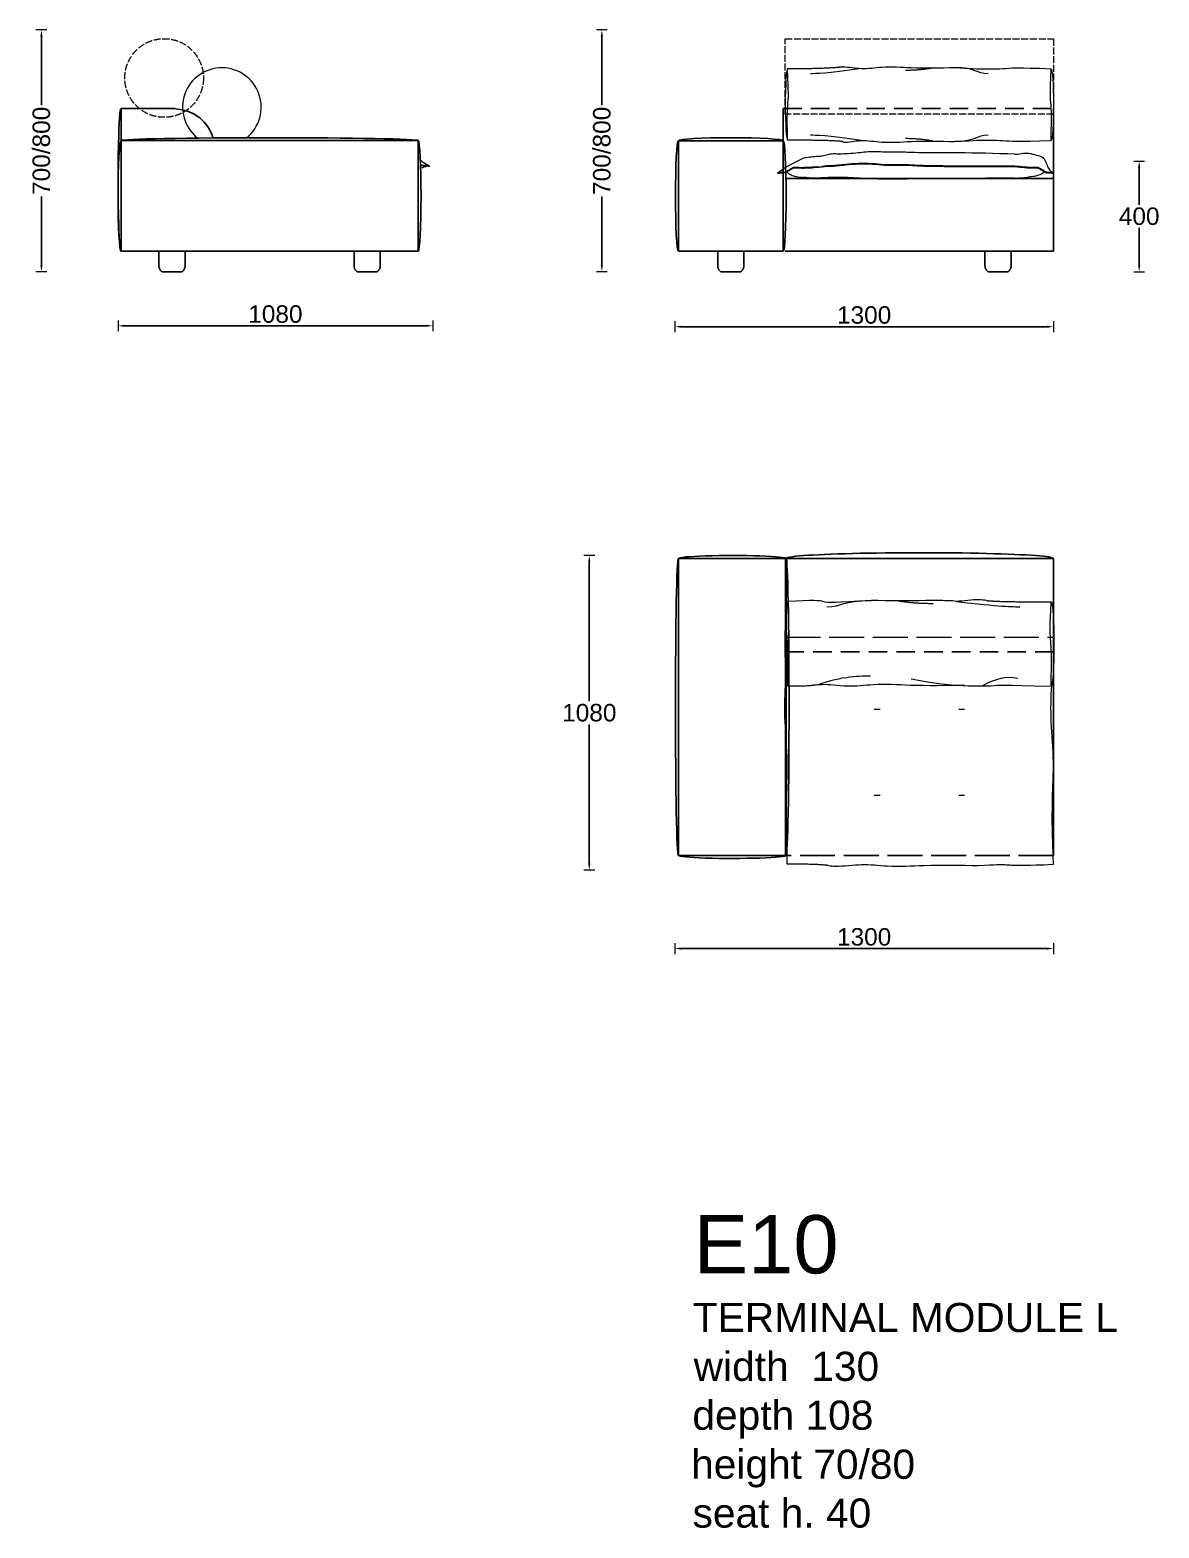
# Model space of a CAD drawing. Header units: millimetres. Extents: x 6668 to 47386, y -6732 to 35544.
# Drawn here: x 16897 to 20774, y 23786 to 28930 of the extents above; entities that cross this region are included whole.
import ezdxf

# ---------------------------------------------------------------- set-up
doc = ezdxf.new("R2010")
doc.units = ezdxf.units.MM
doc.linetypes.add('ACAD_ISO02W100', pattern=[15, 12, -3])
doc.linetypes.add('NASCOSTA', pattern=[9.525, 6.35, -3.175])
doc.layers.add('_ARREDO', color=7, linetype='Continuous')
doc.layers.add('TESTO', color=1, linetype='Continuous')
for name, color, linetype, lineweight in [('_CUSCINO SEDUTA', 8, 'Continuous', 9), ('_QUOTE', 1, 'Continuous', 9), ('_RULLO', 8, 'Continuous', 9)]:
    doc.layers.add(name, color=color, linetype=linetype, lineweight=lineweight)
doc.styles.add('Arial', font='arial.ttf')
doc.styles.get("Standard").update_dxf_attribs({"font": 'arial.ttf'})
doc.dimstyles.new('1_1', dxfattribs={"dimscale": 15, "dimtxt": 4, "dimasz": 1.5, "dimexe": 1.25, "dimexo": 2, "dimtad": 1, "dimtih": 1, "dimtoh": 1, "dimdec": 0, "dimtxsty": 'Standard', "dimcen": 2.5, "dimclrd": 256, "dimclre": 256, "dimclrt": 256, "dimadec": 0, "dimazin": 0, "dimtfac": 1, "dimtdec": 0, "dimtmove": 0, "dimatfit": 3, "dimfxl": 1.25, "dimfxlon": 1, "dimlwe": 0, "dimarcsym": 0})

# ---------------------------------------------------------------- blocks, each defined once
blk = doc.blocks.new('mr_central_90')
at = {"layer": '_ARREDO'}
for p, q in [((-46, -101.99), (-46, 0.01)), ((-46, 0.01), (46, 0.01)), ((46, 0.01), (46, -101.99))]:
    blk.add_line(p, q, dxfattribs=at)
at = {"layer": '_ARREDO', "linetype": 'ACAD_ISO02W100'}
blk.add_line((46, -101.99), (-46, -101.99), dxfattribs=at)
at = {"layer": '_ARREDO'}
blk.add_ellipse((0, 0), major_axis=(46, 0.01), ratio=0.043679, start_param=-0.000011, end_param=3.141593, dxfattribs=at)
at = {"layer": '_CUSCINO SEDUTA'}
for p, q in [((-15.5, -51.74), (-13.5, -51.74)), ((13.5, -51.74), (15.5, -51.74)), ((-15.5, -81.24), (-13.5, -81.24)), ((13.5, -81.24), (15.5, -81.24))]:
    blk.add_line(p, q, dxfattribs=at)
at = {"layer": '_CUSCINO SEDUTA', "lineweight": 9}
for points, degree in [([(-46.11, -56.03), (-46.28, -51.96), (-46.22, -47.88), (-45.97, -43.81)], 3), ([(45.25, -56.05), (45.08, -51.89), (45.15, -47.72), (45.41, -43.56)], 3), ([(-45.38, -69.61), (-45.45, -65.09), (-45.92, -60.56), (-46.11, -56.03)], 3), ([(45.98, -69.63), (45.91, -65.11), (45.44, -60.59), (45.25, -56.05)], 3), ([(-45.57, -78.73), (-45.47, -75.69), (-45.33, -72.65), (-45.38, -69.61)], 3), ([(45.79, -78.75), (45.89, -75.71), (46.03, -72.67), (45.98, -69.63)], 3), ([(-45.62, -97.4), (-45.83, -91.16), (-45.77, -84.93), (-45.57, -78.73)], 3), ([(45.74, -97.43), (45.53, -91.19), (45.59, -84.96), (45.79, -78.75)], 3), ([(-45.36, -104.97), (-45.4, -102.45), (-45.53, -99.92), (-45.62, -97.4)], 3), ([(46, -104.99), (45.96, -102.47), (45.83, -99.95), (45.74, -97.43)], 3), ([(-31.25, -105.38), (-35.92, -104.86), (-45.36, -104.97)], 2), ([(-31.25, -105.38), (-30.37, -105.5), (-29.55, -105.57), (-28.74, -105.6)], 3), ([(-28.74, -105.6), (-26.1, -105.67), (-22.49, -105.16), (-19.87, -105.07)], 3), ([(-19.87, -105.07), (-16.96, -104.97), (-14.03, -105.38), (-11.08, -105.55)], 3), ([(-11.08, -105.55), (-6.88, -105.78), (-2.64, -105.52), (1.59, -105.37)], 3), ([(1.59, -105.37), (7.83, -105.16), (14.06, -105.21), (20.26, -105.42)], 3), ([(20.26, -105.42), (32.13, -104.67), (27.94, -105.33), (34.47, -105.26)], 3), ([(34.47, -105.26), (35.15, -105.31), (35.84, -105.38), (46, -104.99)], 3)]:
    blk.add_open_spline(points, degree=degree, dxfattribs=at)
at = {"layer": '_RULLO', "linetype": 'ACAD_ISO02W100'}
blk.add_lwpolyline([(-46, -0.01), (-46, -27.01), (46, -27.01), (46, -0.01)], close=True, dxfattribs=at)
at = {"layer": '_RULLO'}
blk.add_ellipse((-45.19, -29.31), major_axis=(0, 14.51), ratio=0.069077, start_param=0, end_param=3.141593, dxfattribs=at)
at = {"layer": '_RULLO', "extrusion": (0, 0, -1)}
blk.add_ellipse((45.17, -29.33), major_axis=(0, 14.51), ratio=0.069077, start_param=0, end_param=3.141593, dxfattribs=at)
at = {"layer": '_RULLO', "lineweight": 9}
for points, degree in [([(-33.17, -14.8), (-33.85, -14.42), (-36.86, -14.25), (-45.19, -14.8)], 3), ([(-44.92, -25.33), (-44.86, -24.64), (-44.8, -23.96), (-45.19, -14.8)], 3), ([(-16.45, -14.37), (-29.32, -15.12), (-31.08, -15.36), (-33.17, -14.8)], 3), ([(-31.79, -16.58), (-26.61, -16.58), (-26.61, -14.37), (-16.45, -14.37)], 3), ([(2.22, -14.42), (-4.02, -14.63), (-10.25, -14.57), (-16.45, -14.37)], 3), ([(-7.11, -14.55), (-1.61, -15.4), (4.73, -15.4)], 2), ([(10.02, -14.5), (8.27, -14.55), (6.45, -14.27), (2.22, -14.42)], 3), ([(12.68, -14.72), (11.58, -14.61), (11.1, -14.47), (10.02, -14.5)], 3), ([(20.55, -14.19), (17.91, -14.12), (15.31, -14.63), (12.68, -14.72)], 3), ([(12.68, -14.72), (27.39, -16.54), (32.41, -16.54), (34.44, -16.54)], 3), ([(23.06, -14.41), (22.19, -14.29), (21.36, -14.22), (20.55, -14.19)], 3), ([(23.06, -14.41), (27.73, -14.93), (45.17, -14.82)], 2), ([(44.91, -25.35), (44.85, -24.67), (44.79, -23.98), (45.17, -14.82)], 3), ([(-45.19, -43.82), (-45.47, -34.52), (-45.31, -29.91), (-44.92, -25.33)], 3), ([(45.17, -43.84), (45.46, -34.54), (45.29, -29.93), (44.91, -25.35)], 3), ([(-34.82, -43.27), (-27, -40.28), (-19.38, -40.28), (-16.86, -40.28)], 3), ([(33.72, -41.22), (29.7, -40.28), (26.26, -41.27), (21.63, -43.66)], 3), ([(-36.07, -43.41), (-37.66, -43.96), (-45.19, -43.82)], 2), ([(-36.07, -43.41), (-35.2, -43.29), (-34.38, -43.22), (-33.57, -43.19)], 3), ([(-33.57, -43.19), (-30.93, -43.11), (-28.32, -43.63), (-24.7, -43.72)], 3), ([(-24.7, -43.72), (-21.79, -43.82), (-18.86, -43.4), (-15.91, -43.24)], 3), ([(-15.91, -43.24), (-11.71, -43.01), (-7.47, -43.27), (-3.24, -43.42)], 3), ([(-3.24, -43.42), (3, -43.63), (9.23, -43.57), (15.43, -43.37)], 3), ([(-2.83, -41.27), (10.47, -44.06), (21.49, -43.96), (26.64, -43.53)], 3), ([(26.64, -43.53), (27.33, -43.47), (28.01, -43.41), (45.17, -43.8)], 3)]:
    blk.add_open_spline(points, degree=degree, dxfattribs=at)
blk = doc.blocks.new('armrest_38')
at = {"layer": '_ARREDO'}
for p, q in [((-19, -101.99), (-19, 0.01)), ((-19, -0.01), (18, 0.01)), ((18, -101.99), (18, 0.01)), ((-19, -101.99), (18, -101.99))]:
    blk.add_line(p, q, dxfattribs=at)
at = {"layer": '_ARREDO', "extrusion": (0, 0, -1)}
for centre, major_axis, ratio, start_param, end_param in [((-19, -50.99), (0, 51), 0.019608, 3.141593, 6.283185), ((-0.5, -101.99), (-18.5, 0), 0.054047, 3.14149, 6.304844)]:
    blk.add_ellipse(centre, major_axis=major_axis, ratio=ratio, start_param=start_param, end_param=end_param, dxfattribs=at)
at = {"layer": '_ARREDO'}
for centre, major_axis, ratio, start_param, end_param in [((-0.5, 0.01), (18.5, 0), 0.054047, -0.000103, 3.163251), ((18, -50.99), (0, 51), 0.019608, 3.141593, 6.283185)]:
    blk.add_ellipse(centre, major_axis=major_axis, ratio=ratio, start_param=start_param, end_param=end_param, dxfattribs=at)
blk = doc.blocks.new('*D364')
at = {"layer": '_QUOTE', "lineweight": 0, "transparency": 16777216}
for p, q in [((17200, 27933.2), (17200, 27895.7)), ((18280, 27933.2), (18280, 27895.7))]:
    blk.add_line(p, q, dxfattribs=at)
at = {"layer": '_QUOTE', "lineweight": -2, "transparency": 16777216}
blk.add_line((17222.5, 27914.5), (18257.5, 27914.5), dxfattribs=at)
at = {"layer": '_QUOTE', "transparency": 16777216}
for points in [[(17222.5, 27918.2), (17222.5, 27910.7), (17200, 27914.5)], [(18257.5, 27918.2), (18257.5, 27910.7), (18280, 27914.5)]]:
    blk.add_solid(points, dxfattribs=at)
at = {"layer": 'Defpoints', "color": 0, "transparency": 16777216}
for p in [(17200, 28415.4), (18280, 28360.3), (18280, 27914.5)]:
    blk.add_point(p, dxfattribs=at)
at = {"layer": '_QUOTE', "transparency": 16777216, "insert": (17740, 27954.5), "char_height": 60, "attachment_point": 5}
blk.add_mtext('1080', dxfattribs=at)
blk = doc.blocks.new('*D365')
at = {"layer": '_QUOTE', "lineweight": 0, "transparency": 16777216}
for p, q in [((19111.4, 27930), (19111.4, 27892.5)), ((20411, 27930), (20411, 27892.5))]:
    blk.add_line(p, q, dxfattribs=at)
at = {"layer": '_QUOTE', "lineweight": -2, "transparency": 16777216}
blk.add_line((19133.9, 27911.3), (20388.5, 27911.3), dxfattribs=at)
at = {"layer": '_QUOTE', "transparency": 16777216}
for points in [[(19133.9, 27915), (19133.9, 27907.5), (19111.4, 27911.3)], [(20388.5, 27915), (20388.5, 27907.5), (20411, 27911.3)]]:
    blk.add_solid(points, dxfattribs=at)
at = {"layer": 'Defpoints', "color": 0, "transparency": 16777216}
for p in [(19111.4, 28360.3), (20411, 28312.3), (20411, 27911.3)]:
    blk.add_point(p, dxfattribs=at)
at = {"layer": '_QUOTE', "transparency": 16777216, "insert": (19761.2, 27951.3), "char_height": 60, "attachment_point": 5}
blk.add_mtext('1300', dxfattribs=at)
blk = doc.blocks.new('*D366')
at = {"layer": '_QUOTE', "lineweight": 0, "transparency": 16777216}
for p, q in [((19111.4, 25794.8), (19111.4, 25757.3)), ((20411.1, 25794.8), (20411.1, 25757.3))]:
    blk.add_line(p, q, dxfattribs=at)
at = {"layer": '_QUOTE', "lineweight": -2, "transparency": 16777216}
blk.add_line((19133.9, 25776), (20388.6, 25776), dxfattribs=at)
at = {"layer": '_QUOTE', "transparency": 16777216}
for points in [[(19133.9, 25779.8), (19133.9, 25772.3), (19111.4, 25776)], [(20388.6, 25779.8), (20388.6, 25772.3), (20411.1, 25776)]]:
    blk.add_solid(points, dxfattribs=at)
at = {"layer": 'Defpoints', "color": 0, "transparency": 16777216}
for p in [(19111.4, 26605.6), (20411.1, 26528.6), (20411.1, 25776)]:
    blk.add_point(p, dxfattribs=at)
at = {"layer": '_QUOTE', "transparency": 16777216, "insert": (19761.2, 25816), "char_height": 60, "attachment_point": 5}
blk.add_mtext('1300', dxfattribs=at)
blk = doc.blocks.new('*D342')
at = {"layer": '_QUOTE', "lineweight": 0, "transparency": 16777216}
for p, q in [((18836.4, 27125.6), (18798.9, 27125.6)), ((18836.4, 26045.9), (18798.9, 26045.9))]:
    blk.add_line(p, q, dxfattribs=at)
at = {"layer": '_QUOTE', "lineweight": -2, "transparency": 16777216}
for p, q in [((18817.7, 27103.1), (18817.7, 26625.7)), ((18817.7, 26068.4), (18817.7, 26545.7))]:
    blk.add_line(p, q, dxfattribs=at)
at = {"layer": '_QUOTE', "transparency": 16777216}
for points in [[(18813.9, 27103.1), (18821.4, 27103.1), (18817.7, 27125.6)], [(18813.9, 26068.4), (18821.4, 26068.4), (18817.7, 26045.9)]]:
    blk.add_solid(points, dxfattribs=at)
at = {"layer": 'Defpoints', "color": 0, "transparency": 16777216}
for p in [(18817.7, 27125.6), (19308.4, 27125.6), (19885.5, 26045.9)]:
    blk.add_point(p, dxfattribs=at)
at = {"layer": '_QUOTE', "transparency": 16777216, "insert": (18817.7, 26585.7), "char_height": 60, "attachment_point": 5}
blk.add_mtext('1080', dxfattribs=at)
blk = doc.blocks.new('*D269')
at = {"layer": '_QUOTE', "lineweight": 0, "transparency": 16777216}
for p, q in [((16955.6, 28930.2), (16918.1, 28930.2)), ((16955.6, 28100.3), (16918.1, 28100.3))]:
    blk.add_line(p, q, dxfattribs=at)
at = {"layer": '_QUOTE', "lineweight": -2, "transparency": 16777216}
for p, q in [((16936.8, 28907.7), (16936.8, 28672.1)), ((16936.8, 28122.8), (16936.8, 28358.4))]:
    blk.add_line(p, q, dxfattribs=at)
at = {"layer": '_QUOTE', "transparency": 16777216}
for points in [[(16933.1, 28907.7), (16940.6, 28907.7), (16936.8, 28930.2)], [(16933.1, 28122.8), (16940.6, 28122.8), (16936.8, 28100.3)]]:
    blk.add_solid(points, dxfattribs=at)
at = {"layer": 'Defpoints', "color": 0, "transparency": 16777216}
for p in [(17506.9, 28930.2), (16936.8, 28100.3), (17699.3, 28100.3)]:
    blk.add_point(p, dxfattribs=at)
at = {"layer": '_QUOTE', "transparency": 16777216, "insert": (16936.8, 28515.2), "char_height": 60, "attachment_point": 5, "rotation": 90}
blk.add_mtext('700/800', dxfattribs=at)
blk = doc.blocks.new('*D270')
at = {"layer": '_QUOTE', "lineweight": 0, "transparency": 16777216}
for p, q in [((18879.5, 28930.2), (18842, 28930.2)), ((18879.5, 28100.3), (18842, 28100.3))]:
    blk.add_line(p, q, dxfattribs=at)
at = {"layer": '_QUOTE', "lineweight": -2, "transparency": 16777216}
for p, q in [((18860.8, 28907.7), (18860.8, 28672.1)), ((18860.8, 28122.8), (18860.8, 28358.4))]:
    blk.add_line(p, q, dxfattribs=at)
at = {"layer": '_QUOTE', "transparency": 16777216}
for points in [[(18857, 28907.7), (18864.5, 28907.7), (18860.8, 28930.2)], [(18857, 28122.8), (18864.5, 28122.8), (18860.8, 28100.3)]]:
    blk.add_solid(points, dxfattribs=at)
at = {"layer": 'Defpoints', "color": 0, "transparency": 16777216}
for p in [(19430.8, 28930.2), (18860.8, 28100.3), (19623.2, 28100.3)]:
    blk.add_point(p, dxfattribs=at)
at = {"layer": '_QUOTE', "transparency": 16777216, "insert": (18860.8, 28515.2), "char_height": 60, "attachment_point": 5, "rotation": 90}
blk.add_mtext('700/800', dxfattribs=at)
blk = doc.blocks.new('*D301')
at = {"layer": '_QUOTE', "lineweight": 0, "transparency": 16777216}
for p, q in [((20686.7, 28480.3), (20724.2, 28480.3)), ((20686.7, 28100.3), (20724.2, 28100.3))]:
    blk.add_line(p, q, dxfattribs=at)
at = {"layer": '_QUOTE', "lineweight": -2, "transparency": 16777216}
for p, q in [((20705.4, 28457.8), (20705.4, 28330.3)), ((20705.4, 28122.8), (20705.4, 28250.3))]:
    blk.add_line(p, q, dxfattribs=at)
at = {"layer": '_QUOTE', "transparency": 16777216}
for points in [[(20701.7, 28457.8), (20709.2, 28457.8), (20705.4, 28480.3)], [(20701.7, 28122.8), (20709.2, 28122.8), (20705.4, 28100.3)]]:
    blk.add_solid(points, dxfattribs=at)
at = {"layer": 'Defpoints', "color": 0, "transparency": 16777216}
for p in [(20062, 28480.3), (20062, 28100.3), (20705.4, 28100.3)]:
    blk.add_point(p, dxfattribs=at)
at = {"layer": '_QUOTE', "transparency": 16777216, "insert": (20705.4, 28290.3), "char_height": 60, "attachment_point": 5}
blk.add_mtext('400', dxfattribs=at)
blk = doc.blocks.new('PIEDINO MIAMI SOFT_PANAMA H7CM')
at = {"color": 0, "linetype": 'ByBlock', "lineweight": -2}
for points in [[(45, 0), (-45, 0)], [(-45, 0), (-45, -50.4)], [(-45, -50.4), (-45, -51.2), (-44.9, -52), (-44.8, -52.9), (-44.7, -53.7), (-44.5, -54.5), (-44.4, -55.3), (-44.2, -56.1), (-43.9, -56.9), (-43.7, -57.7), (-43.4, -58.5), (-43.1, -59.3), (-42.7, -60), (-42.4, -60.8), (-42, -61.5), (-41.6, -62.2), (-41.1, -63), (-40.7, -63.6), (-40.2, -64.3), (-39.7, -65), (-39.1, -65.6), (-38.6, -66.2), (-38, -66.8), (-37.4, -67.4), (-36.8, -68), (-36.1, -68.5), (-35.5, -69), (-34.8, -69.5), (-34.1, -70)], [(34.1, -70), (34.8, -69.5), (35.5, -69), (36.1, -68.5), (36.8, -68), (37.4, -67.4), (38, -66.8), (38.6, -66.2), (39.1, -65.6), (39.7, -65), (40.2, -64.3), (40.7, -63.6), (41.1, -63), (41.6, -62.2), (42, -61.5), (42.4, -60.8), (42.7, -60), (43.1, -59.3), (43.4, -58.5), (43.7, -57.7), (43.9, -56.9), (44.2, -56.1), (44.4, -55.3), (44.5, -54.5), (44.7, -53.7), (44.8, -52.9), (44.9, -52), (45, -51.2), (45, -50.4)], [(45, -50.4), (45, 0)], [(-34.1, -70), (34.1, -70)]]:
    blk.add_lwpolyline(points, dxfattribs=at)

msp = doc.modelspace()

# ---------------------------------------------------------------- linework, layer by layer
at = {"layer": '_ARREDO'}
for p, q in [((17210, 28660), (17210, 28170.3)), ((17210, 28660), (17371.4, 28660)), ((19483.4, 28550.1), (19483.4, 28660)), ((18230, 28550.3), (17210, 28550.3)), ((17210, 28550.3), (17210, 28170.3)), ((18230, 28550.3), (18230, 28170.3)), ((19483.4, 28550.1), (19123.4, 28550.1)), ((19123.4, 28550.1), (19123.4, 28170.3)), ((19123.4, 28170.3), (19123.4, 28550.1)), ((19123.4, 28550.1), (19483.4, 28550.1)), ((19483.4, 28550.1), (19483.4, 28170.3)), ((19483.4, 28550.1), (19483.4, 28170.3)), ((19490.5, 28420.3), (20411.1, 28420.3)), ((19483.4, 28170.3), (19123.4, 28170.3)), ((19490.5, 28170.3), (20411.1, 28170.3))]:
    msp.add_line(p, q, dxfattribs=at)
for points in [[(17210, 28660), (17393.8, 28660)], [(17403.4, 28658.5), (17393.8, 28660)], [(20411, 28660), (20411, 28660), (20411.1, 28170.3)]]:
    msp.add_lwpolyline(points, dxfattribs=at)
at = {"layer": '_ARREDO', "linetype": 'NASCOSTA', "ltscale": 10}
for points in [[(19483.4, 28660), (20411.1, 28660)], [(19491.1, 26795.4), (20411.1, 26795.4)]]:
    msp.add_lwpolyline(points, dxfattribs=at)
at = {"layer": '_ARREDO'}
msp.add_lwpolyline([(18230, 28170.3), (17210, 28170.3), (17210, 28550.3), (18230, 28550.3)], close=True, dxfattribs=at)
msp.add_arc((17393.1, 28520.6), 138.3, 16.3327, 85.719, dxfattribs=at)
msp.add_ellipse((17210, 28415.4), major_axis=(0, 244.6), ratio=0.040884, start_param=0, end_param=3.141593, dxfattribs=at)
at = {"layer": '_ARREDO', "extrusion": (0, 0, -1)}
for centre, major_axis, ratio in [((17210, 28360.3), (0, 190), 0.052632), ((17720, 28550.3), (510, 0), 0.019608), ((18230, 28360.3), (0, -190), 0.052632), ((19123.4, 28360.2), (0, 189.9), 0.052652), ((19303.4, 28550.1), (180, 0), 0.055556), ((19483.4, 28360.2), (0, -189.9), 0.052652)]:
    msp.add_ellipse(centre, major_axis=major_axis, ratio=ratio, start_param=3.141593, end_param=6.283185, dxfattribs=at)
at = {"layer": '_CUSCINO SEDUTA'}
msp.add_line((19597.8, 28459.9), (19617.5, 28461.3), dxfattribs=at)
for points in [[(19617.5, 28496.7), (19613.9, 28496.5), (19610.2, 28496.3), (19597.8, 28495.4)], [(19668.7, 28504.3), (19656.6, 28504.8), (19646.8, 28506), (19617.5, 28496.7)], [(19733.1, 28507.3), (19710.1, 28504.9), (19686.9, 28503.7), (19668.7, 28504.3)], [(19789.1, 28512.3), (19770.4, 28512.1), (19751.9, 28509.3), (19733.1, 28507.3)], [(19844.5, 28510.2), (19826.1, 28510.5), (19807.5, 28512.7), (19789.1, 28512.3)], [(19885.8, 28510.7), (19872.1, 28510.9), (19858.4, 28510), (19844.5, 28510.2)], [(19947.9, 28508.9), (19914.4, 28509.4), (19900.1, 28510.6), (19885.8, 28510.7)], [(20278.5, 28503.3), (20142.2, 28509.7), (20011.3, 28507.9), (19947.9, 28508.9)], [(20278.5, 28503.3), (20293.3, 28503.3), (20307.8, 28509), (20326.1, 28506.7)], [(20326.1, 28506.7), (20334.7, 28505.6), (20344.2, 28502.8), (20352.3, 28500.7)], [(20352.3, 28500.7), (20362.6, 28498), (20370.7, 28496.5), (20376.3, 28491)], [(18238.9, 28481.8), (18242.1, 28480), (18244.6, 28478.4), (18247.1, 28476.8)], [(18239.2, 28467.3), (18243.5, 28466.5), (18248.6, 28466.5), (18253.4, 28466.2)], [(18239.3, 28464.9), (18243.6, 28464.2), (18248.6, 28464.1), (18253.4, 28463.8)], [(18261.8, 28463.3), (18253.4, 28459.4), (18246, 28457.3), (18239.4, 28455.9)], [(18247.1, 28476.8), (18254.8, 28472), (18262.6, 28467.2), (18270.3, 28462.4)], [(18253.4, 28466.2), (18257.6, 28466), (18261.7, 28465.6), (18265.7, 28465.2)], [(18253.4, 28463.8), (18259.2, 28463.6), (18264.7, 28463), (18270.3, 28462.5)], [(19482.5, 28451.5), (19476.2, 28446.6), (19469.8, 28441.9), (19463.5, 28437.1)], [(19552.7, 28489.5), (19499.7, 28465), (19491.2, 28458.2), (19482.5, 28451.5)], [(19499.8, 28447.5), (19497, 28445.6), (19494.2, 28443.5), (19490.6, 28442.4)], [(19499.8, 28445.2), (19497, 28443.3), (19494.2, 28441.2), (19490.6, 28440.1)], [(19509.5, 28453.5), (19506.1, 28451.5), (19502.9, 28449.6), (19499.8, 28447.5)], [(19509.5, 28451.2), (19506.1, 28449.2), (19502.9, 28447.3), (19499.8, 28445.2)], [(19519.1, 28457.9), (19515.5, 28457.2), (19512.4, 28455.3), (19509.5, 28453.5)], [(19519.1, 28455.6), (19515.5, 28454.9), (19512.4, 28452.9), (19509.5, 28451.2)], [(19529.9, 28458), (19526.1, 28458.2), (19522.4, 28458.5), (19519.1, 28457.9)], [(19529.9, 28455.6), (19526.1, 28455.9), (19522.4, 28456.2), (19519.1, 28455.6)], [(19597.8, 28459.9), (19575.6, 28458), (19553.4, 28456.5), (19529.9, 28458)], [(19597.8, 28457.5), (19575.6, 28455.6), (19553.4, 28454.2), (19529.9, 28455.6)], [(19597.8, 28495.4), (19582.3, 28494.4), (19567, 28492.9), (19552.7, 28489.5)], [(19617.5, 28459.2), (19613.9, 28458.9), (19610.2, 28458.6), (19597.8, 28457.5)], [(19646.9, 28463.8), (19637.1, 28463.5), (19627.3, 28463.6), (19617.5, 28461.3)], [(19648.2, 28461.4), (19638, 28461), (19627.8, 28461.2), (19617.5, 28459.2)], [(19696, 28468.2), (19679.6, 28466.5), (19663.3, 28464.4), (19646.9, 28463.8)], [(19697.4, 28465.8), (19681, 28464.1), (19664.7, 28462), (19648.2, 28461.4)], [(19787.8, 28471.1), (19757.3, 28473.1), (19726.4, 28471.3), (19696, 28468.2)], [(19789.1, 28468.6), (19758.7, 28470.7), (19727.8, 28468.9), (19697.4, 28465.8)], [(19830, 28467.6), (19815.9, 28468.3), (19801.9, 28470.1), (19787.8, 28471.1)], [(19831.4, 28465.2), (19817.2, 28465.9), (19803.2, 28467.7), (19789.1, 28468.6)], [(19881.1, 28467.6), (19864, 28467.6), (19846.9, 28466.9), (19830, 28467.6)], [(19882.4, 28465.2), (19865.3, 28465.2), (19848.3, 28464.4), (19831.4, 28465.2)], [(19951.2, 28464.9), (19927.8, 28466.3), (19904.5, 28467.7), (19881.1, 28467.6)], [(19952.6, 28462.5), (19929.1, 28463.8), (19905.9, 28465.2), (19882.4, 28465.2)], [(20278.5, 28462.6), (19989, 28462.8), (19970, 28463.8), (19951.2, 28464.9)], [(20286, 28460.2), (19994.4, 28460.2), (19973.4, 28461.3), (19952.6, 28462.5)], [(20278.5, 28462.6), (20299.8, 28462.9), (20322.4, 28458), (20346.3, 28459)], [(20286, 28460.2), (20299.3, 28460.4), (20321.5, 28455.5), (20345.1, 28456.5)], [(20345.1, 28456.5), (20348.8, 28456.7), (20352.5, 28457), (20355.7, 28456.4)], [(20346.3, 28459), (20350.1, 28459.1), (20353.8, 28459.4), (20357.1, 28458.8)], [(20355.7, 28456.4), (20359.4, 28455.7), (20362.5, 28453.8), (20365.4, 28452)], [(20357.1, 28458.8), (20360.8, 28458.1), (20363.8, 28456.2), (20366.8, 28454.5)], [(20365.4, 28452), (20368.8, 28450), (20371.9, 28448.1), (20375.1, 28446)], [(20366.8, 28454.5), (20370.1, 28452.4), (20373.3, 28450.5), (20376.5, 28448.4)], [(20375.1, 28446), (20377.9, 28444.1), (20380.7, 28442), (20384.3, 28440.9)], [(20376.3, 28491), (20384.8, 28482.9), (20387.7, 28466.1), (20394.1, 28455.3)], [(20376.5, 28448.4), (20379.2, 28446.5), (20382, 28444.4), (20385.6, 28443.3)], [(20394.1, 28455.3), (20398.7, 28447.5), (20405, 28442.7), (20411.4, 28437.9)], [(19477.4, 28440.9), (19472.6, 28440.6), (19468, 28440), (19463.5, 28439.5)], [(19477.4, 28438.5), (19472.6, 28438.2), (19468, 28437.7), (19463.5, 28437.1)], [(19490.6, 28442.4), (19486.8, 28441.2), (19481.9, 28441.2), (19477.4, 28440.9)], [(19490.6, 28440.1), (19486.8, 28438.9), (19481.9, 28438.8), (19477.4, 28438.5)], [(19496.8, 28443.1), (19498.7, 28440.3), (19500.8, 28437.5), (19504, 28435.4)], [(19504, 28435.4), (19507.8, 28432.9), (19513.3, 28431.4), (19518.6, 28429.8)], [(19518.6, 28429.8), (19523.5, 28428.3), (19528.2, 28426.8), (19533.2, 28425.9)], [(19533.2, 28425.9), (19539.2, 28424.7), (19545.6, 28424.4), (19552.1, 28424.1)], [(19591.2, 28420.8), (19578.2, 28421.8), (19565.1, 28422.9), (19552.1, 28424.1)], [(19682.4, 28424.2), (19652.1, 28424.6), (19621.6, 28422.6), (19591.2, 28420.8)], [(19768.6, 28419.7), (19739.9, 28421.3), (19711.2, 28423.9), (19682.4, 28424.2)], [(19929.1, 28418.6), (19875.7, 28417.1), (19822, 28416.8), (19768.6, 28419.7)], [(20277.2, 28421.2), (19981.5, 28420.5), (19955.4, 28419.4), (19929.1, 28418.6)], [(20277.2, 28421.2), (20292.4, 28422.3), (20307.6, 28423.6), (20322.8, 28424.9)], [(20341.7, 28426.7), (20335.7, 28425.6), (20329.2, 28425.2), (20322.8, 28424.9)], [(20356.3, 28430.6), (20351.4, 28429.2), (20346.7, 28427.6), (20341.7, 28426.7)], [(20370.9, 28436.2), (20367.1, 28433.7), (20361.6, 28432.2), (20356.3, 28430.6)], [(20378.1, 28443.9), (20376.1, 28441.1), (20374.1, 28438.3), (20370.9, 28436.2)], [(20384.3, 28440.9), (20388.1, 28439.7), (20392.9, 28439.7), (20397.5, 28439.4)], [(20385.6, 28443.3), (20389.4, 28442.1), (20394.2, 28442.1), (20398.9, 28441.8)], [(20397.5, 28439.4), (20402.3, 28439.1), (20406.8, 28438.5), (20411.4, 28437.9)], [(20398.9, 28441.8), (20401.7, 28441.6), (20404.6, 28441.3), (20407.3, 28441)]]:
    msp.add_open_spline(points, degree=3, dxfattribs=at)
at = {"layer": '_RULLO', "linetype": 'ACAD_ISO02W100', "ltscale": 2}
msp.add_lwpolyline([(19490.5, 28900.3), (20411.1, 28900.3), (20411.1, 28641), (19490.5, 28641)], close=True, dxfattribs=at)
msp.add_circle((17358.1, 28765.3), 135, dxfattribs=at)
at = {"layer": '_RULLO'}
msp.add_arc((17556.4, 28665.3), 135, 308.8611, 231.156, dxfattribs=at)
msp.add_ellipse((19498.5, 28674.2), major_axis=(0, -122.9), ratio=0.065265, start_param=3.141593, end_param=6.283185, dxfattribs=at)
at = {"layer": '_RULLO', "extrusion": (0, 0, -1)}
msp.add_ellipse((20403, 28674.7), major_axis=(0, 122.6), ratio=0.065432, start_param=-0.000114, end_param=3.139138, dxfattribs=at)
at = {"layer": '_RULLO', "lineweight": 9}
for points, degree in [([(19821.4, 28802.9), (19855, 28805.2), (19888.9, 28802.5), (19922.7, 28801.1)], 3), ([(19688.1, 28803.4), (19630.6, 28796), (19498.5, 28797)], 2), ([(19500.6, 28691.7), (19501.1, 28698.6), (19502.2, 28705.5), (19498.5, 28797)], 3), ([(19751.1, 28798.1), (19633.4, 28779.9), (19593.2, 28779.9), (19576.9, 28779.9)], 3), ([(19668, 28801.2), (19675, 28802.3), (19681.6, 28803.1), (19688.1, 28803.4)], 3), ([(19688.1, 28803.4), (19709.2, 28804.1), (19730.1, 28799), (19751.1, 28798.1)], 3), ([(19751.1, 28798.1), (19774.3, 28797.1), (19797.8, 28801.2), (19821.4, 28802.9)], 3), ([(19997.4, 28799.8), (19953.4, 28791.3), (19902.7, 28791.3)], 2), ([(19922.7, 28801.1), (19972.6, 28799), (20023, 28799.5), (20072.7, 28801.5)], 3), ([(20072.7, 28801.5), (20167.6, 28794), (20209.1, 28795.6), (20270.3, 28799.9)], 3), ([(20187.4, 28779.4), (20146, 28779.4), (20146, 28801.5), (20072.7, 28801.5)], 3), ([(20270.3, 28799.9), (20275.8, 28800.5), (20281.3, 28801.1), (20403.1, 28797.3)], 3), ([(20400.9, 28692), (20400.4, 28698.8), (20400, 28705.7), (20403, 28797.3)], 3), ([(19498.5, 28551.3), (19496.2, 28644.4), (19497.6, 28659.6), (19500.6, 28691.7)], 3), ([(20403.1, 28551.1), (20405.2, 28648.1), (20403.9, 28661.6), (20400.9, 28692)], 3), ([(19688.1, 28547.2), (19630.6, 28552.4), (19498.5, 28551.3)], 2), ([(19751.1, 28550.3), (19633.4, 28568.5), (19593.2, 28568.5), (19576.9, 28568.5)], 3), ([(19688.1, 28545), (19709.2, 28544.3), (19730.1, 28549.4), (19751.1, 28550.3)], 3), ([(19751.1, 28550.3), (19774.3, 28551.3), (19797.8, 28547.2), (19821.4, 28545.5)], 3), ([(19997.4, 28548.6), (19953.4, 28557.1), (19902.7, 28557.1)], 2), ([(19922.7, 28547.3), (19972.6, 28549.4), (20023, 28548.8), (20072.7, 28546.8)], 3), ([(20187.4, 28568.9), (20146, 28568.9), (20146, 28546.8), (20072.7, 28546.8)], 3), ([(20072.7, 28546.8), (20167.6, 28554.3), (20209.1, 28552.8), (20270.3, 28548.4)], 3), ([(20270.3, 28548.4), (20275.8, 28547.8), (20281.3, 28547.2), (20403.1, 28551.1)], 3), ([(19821.4, 28545.5), (19855, 28543.2), (19888.9, 28545.8), (19922.7, 28547.3)], 3)]:
    msp.add_open_spline(points, degree=degree, dxfattribs=at)

# ---------------------------------------------------------------- block references
at = {"layer": '_ARREDO'}
for p in [(17385.1, 28170.3), (18055, 28170.3), (19303.4, 28170.3), (20221.1, 28170.3)]:
    msp.add_blockref('PIEDINO MIAMI SOFT_PANAMA H7CM', p, dxfattribs=at)
at = {"layer": '_ARREDO', "yscale": 10, "zscale": 10}
for name, p, xscale in [('armrest_38', (19303.4, 27115.5), -10), ('mr_central_90', (19951.1, 27115.3), 10)]:
    msp.add_blockref(name, p, dxfattribs=dict(at, xscale=xscale))

# ---------------------------------------------------------------- texts
at = {"layer": 'TESTO', "style": 'Arial'}
for s, height, p in [('E10', 200, (19176.4, 24660.8)), ('TERMINAL MODULE L', 100, (19173.1, 24459.5)), ('width  130', 100, (19176, 24291.7)), ('depth 108', 100, (19171.6, 24124)), ('height 70/80', 100, (19167.2, 23955.6)), ('seat h. 40', 100, (19172.1, 23787.9))]:
    msp.add_text(s, height=height, dxfattribs=at).set_placement(p)

# ---------------------------------------------------------------- dimensions: what is measured, and where the dimension line sits
at = {"layer": '_QUOTE'}
for base, p1, p2, picture, middle in [((16936.8, 28100.3), (17506.9, 28930.2), (17699.3, 28100.3), '*D269', (16936.8, 28515.2)), ((18860.8, 28100.3), (19430.8, 28930.2), (19623.2, 28100.3), '*D270', (18860.8, 28515.2))]:
    dim = msp.add_linear_dim(base=base, p1=p1, p2=p2, angle=90, text='700/800', dimstyle='1_1', dxfattribs=at)
    dim.commit()
    dim.dimension.update_dxf_attribs({"geometry": picture, "text_midpoint": middle, "text_rotation": 90})
dim = msp.add_linear_dim(base=(20705.4, 28100.3), p1=(20062, 28480.3), p2=(20062, 28100.3), angle=90, text='400', dimstyle='1_1', dxfattribs=at)
dim.commit()
dim.dimension.update_dxf_attribs({"geometry": '*D301', "text_midpoint": (20705.4, 28290.3)})
for base, p1, p2, picture, middle in [((18280, 27914.5), (17200, 28415.4), (18280, 28360.3), '*D364', (17740, 27954.5)), ((20411, 27911.3), (19111.4, 28360.3), (20411, 28312.3), '*D365', (19761.2, 27951.3)), ((20411.1, 25776), (19111.4, 26605.6), (20411.1, 26528.6), '*D366', (19761.2, 25816))]:
    dim = msp.add_linear_dim(base=base, p1=p1, p2=p2, dimstyle='1_1', dxfattribs=at)
    dim.commit()
    dim.dimension.update_dxf_attribs({"geometry": picture, "text_midpoint": middle})
dim = msp.add_linear_dim(base=(18817.7, 27125.6), p1=(19885.5, 26045.9), p2=(19308.4, 27125.6), angle=90, dimstyle='1_1', dxfattribs=at)
dim.commit()
dim.dimension.update_dxf_attribs({"geometry": '*D342', "text_midpoint": (18817.7, 26585.7)})

doc.saveas('drawing.dxf')
